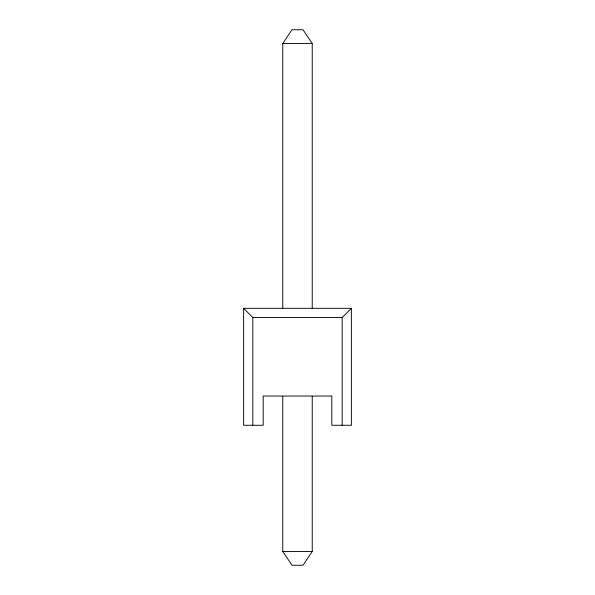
<?xml version="1.0" encoding="UTF-8"?>
<svg xmlns="http://www.w3.org/2000/svg" width="595" height="595" viewBox="0 0 595 595"><rect width="100%" height="100%" fill="white"/><g stroke="black" fill="none" stroke-linecap="round" stroke-linejoin="round"><path stroke-width="0.89" d="M282.766 308.322L282.766 43.561L291.974 29.75L303.026 29.75L312.234 43.561L312.234 308.322M312.234 396.411L312.234 551.439L303.026 565.25L291.974 565.25L282.766 551.439L282.766 396.411M342.162 425.276L342.162 317.529L351.37 308.322L243.63 308.322L243.63 425.276L263.198 425.276L263.198 396.032L331.802 396.032L331.802 425.276L351.37 425.276L351.37 308.322M282.766 43.561L312.234 43.561M243.63 308.322L252.838 317.529L342.162 317.529M282.766 551.439L312.234 551.439M252.838 317.529L252.838 425.276"/></g></svg>
